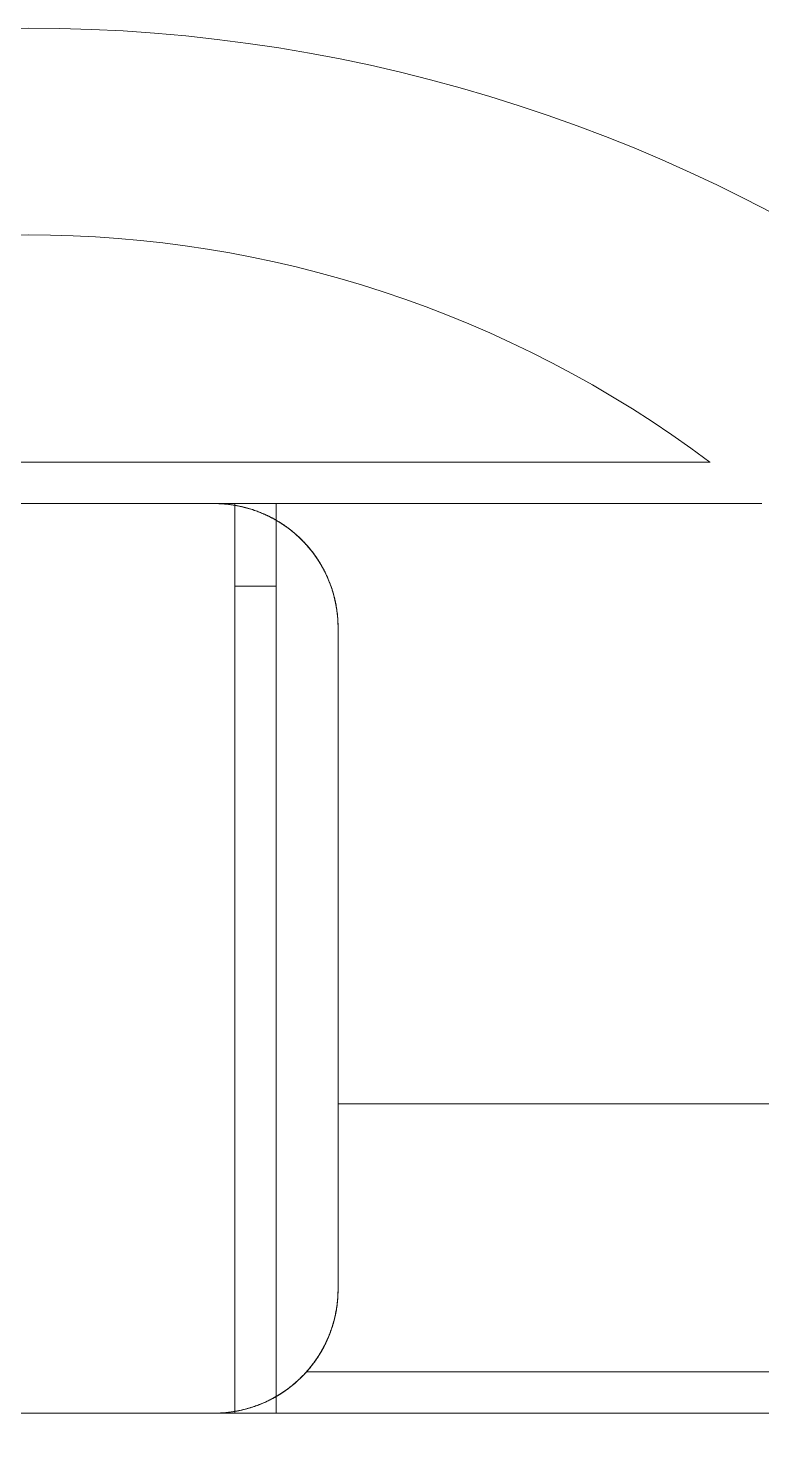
# Paper-space layout 'Presentación1' of a CAD drawing. Header units: millimetres. Extents: x 455 to 3402, y 15 to 1454.
# Drawn here: x 3377.33 to 3389.17, y 1348.95 to 1371.63 of the extents above; entities that cross this region are included whole.
import ezdxf

# ---------------------------------------------------------------- set-up
doc = ezdxf.new("R2010")
doc.units = ezdxf.units.MM

psp = doc.layouts.new('Presentación1')

# ---------------------------------------------------------------- linework, layer by layer
at = {"color": 7, "linetype": 'Continuous', "lineweight": 15}
for p, q in [((3388.33, 1364.629, -679.023), (3366.33, 1364.629, -679.023)), ((3388.33, 1364.629, -679.023), (3366.33, 1364.629, -679.023)), ((3365.493, 1363.962, -679.023), (3380.663, 1363.962, -679.023)), ((3380.33, 1363.962, -679.023), (3374.33, 1363.962, -679.023)), ((3374.33, 1363.962, -679.023), (3380.33, 1363.962, -679.023)), ((3389.167, 1363.962, -679.023), (3380.33, 1363.962, -679.023)), ((3389.167, 1363.962, -679.023), (3380.33, 1363.962, -679.023)), ((3389.167, 1363.962, -679.023), (3380.663, 1363.962, -679.023)), ((3380.663, 1349.295, -679.023), (3380.663, 1363.962, -679.023)), ((3381.33, 1363.962, -679.023), (3389.167, 1363.962, -679.023)), ((3381.33, 1349.295, -679.023), (3381.33, 1363.962, -679.023)), ((3380.663, 1362.629, -679.023), (3380.663, 1349.295, -679.023)), ((3381.33, 1362.629, -679.023), (3380.663, 1362.629, -679.023)), ((3381.33, 1362.629, -679.023), (3381.33, 1349.295, -679.023)), ((3382.33, 1361.962, -679.023), (3382.33, 1351.295, -679.023)), ((3382.33, 1351.295, -679.023), (3382.33, 1361.962, -679.023)), ((3382.33, 1354.286, -679.023), (3382.33, 1361.962, -679.023)), ((3382.33, 1361.962, -679.023), (3382.33, 1354.286, -679.023)), ((3401.609, 1354.286, -679.023), (3382.33, 1354.286, -679.023)), ((3401.609, 1354.286, -679.023), (3382.33, 1354.286, -679.023)), ((3395.663, 1349.962, -679.023), (3381.821, 1349.962, -679.023)), ((3395.663, 1349.962, -679.023), (3381.821, 1349.962, -679.023)), ((3380.663, 1349.295, -679.023), (3359.03, 1349.295, -679.023)), ((3374.33, 1349.295, -679.023), (3380.33, 1349.295, -679.023)), ((3380.33, 1349.295, -679.023), (3374.33, 1349.295, -679.023)), ((3395.63, 1349.295, -679.023), (3380.33, 1349.295, -679.023)), ((3395.63, 1349.295, -679.023), (3380.33, 1349.295, -679.023)), ((3395.63, 1349.295, -679.023), (3380.663, 1349.295, -679.023)), ((3381.33, 1349.295, -679.023), (3380.663, 1349.295, -679.023)), ((3381.33, 1349.295, -679.023), (3395.63, 1349.295, -679.023))]:
    psp.add_line(p, q, dxfattribs=at)
for centre, radius, start, end in [((3377.33, 1345.962, -679.023), 25.667, 18.9246, 161.0754), ((3377.33, 1345.962, -679.023), 25.667, 18.9246, 161.0754), ((3377.33, 1349.962, -679.023), 18.333, 53.1301, 126.8699), ((3377.33, 1349.962, -679.023), 18.333, 53.1301, 126.8699), ((3388.997, 1349.962, -679.023), 13.333, 270, 18.9246), ((3388.997, 1349.962, -679.023), 13.333, 270, 18.9246)]:
    psp.add_arc(centre, radius, start, end, dxfattribs=at)
for points, knots in [([(3380.33, 1363.962, -679.023), (3380.355, 1363.962, -679.023), (3380.406, 1363.961, -679.023), (3380.483, 1363.957, -679.023), (3380.561, 1363.949, -679.023), (3380.64, 1363.939, -679.023), (3380.719, 1363.925, -679.023), (3380.797, 1363.907, -679.023), (3380.874, 1363.887, -679.023), (3380.949, 1363.865, -679.023), (3381.023, 1363.839, -679.023), (3381.097, 1363.81, -679.023), (3381.17, 1363.778, -679.023), (3381.252, 1363.738, -679.023), (3381.34, 1363.69, -679.023), (3381.434, 1363.631, -679.023), (3381.524, 1363.568, -679.023), (3381.609, 1363.501, -679.023), (3381.689, 1363.43, -679.023), (3381.764, 1363.357, -679.023), (3381.834, 1363.281, -679.023), (3381.9, 1363.202, -679.023), (3381.961, 1363.121, -679.023), (3382.017, 1363.037, -679.023), (3382.069, 1362.952, -679.023), (3382.116, 1362.864, -679.023), (3382.158, 1362.775, -679.023), (3382.196, 1362.684, -679.023), (3382.229, 1362.593, -679.023), (3382.257, 1362.499, -679.023), (3382.281, 1362.405, -679.023), (3382.3, 1362.313, -679.023), (3382.313, 1362.224, -679.023), (3382.323, 1362.137, -679.023), (3382.329, 1362.049, -679.023), (3382.33, 1361.991, -679.023), (3382.33, 1361.962, -679.023)], [0, 0, 0, 0, 0.021586, 0.043186, 0.064769, 0.086981, 0.109212, 0.131423, 0.153021, 0.174637, 0.196236, 0.218492, 0.240766, 0.263024, 0.294928, 0.326836, 0.359413, 0.391994, 0.424574, 0.457186, 0.489774, 0.523271, 0.556792, 0.590293, 0.624563, 0.658833, 0.693364, 0.727895, 0.763149, 0.798404, 0.833869, 0.869334, 0.90193, 0.934527, 0.967263, 1, 1, 1, 1]), ([(3382.33, 1361.962, -679.023), (3382.329, 1362.003, -679.023), (3382.328, 1362.085, -679.023), (3382.316, 1362.208, -679.023), (3382.297, 1362.331, -679.023), (3382.27, 1362.455, -679.023), (3382.234, 1362.58, -679.023), (3382.192, 1362.695, -679.023), (3382.147, 1362.8, -679.023), (3382.099, 1362.897, -679.023), (3382.045, 1362.993, -679.023), (3381.984, 1363.088, -679.023), (3381.916, 1363.182, -679.023), (3381.849, 1363.265, -679.023), (3381.783, 1363.337, -679.023), (3381.721, 1363.4, -679.023), (3381.655, 1363.461, -679.023), (3381.585, 1363.52, -679.023), (3381.51, 1363.578, -679.023), (3381.437, 1363.629, -679.023), (3381.366, 1363.673, -679.023), (3381.299, 1363.712, -679.023), (3381.229, 1363.749, -679.023), (3381.156, 1363.784, -679.023), (3381.081, 1363.817, -679.023), (3381.004, 1363.846, -679.023), (3380.927, 1363.872, -679.023), (3380.849, 1363.894, -679.023), (3380.769, 1363.914, -679.023), (3380.688, 1363.93, -679.023), (3380.605, 1363.944, -679.023), (3380.518, 1363.954, -679.023), (3380.426, 1363.961, -679.023), (3380.362, 1363.962, -679.023), (3380.33, 1363.962, -679.023)], [0, 0, 0, 0, 0.045994, 0.092011, 0.138003, 0.184962, 0.231949, 0.278904, 0.316391, 0.353896, 0.391379, 0.429726, 0.4681, 0.506439, 0.533991, 0.561557, 0.589107, 0.617333, 0.645579, 0.6738, 0.696095, 0.718403, 0.740695, 0.763599, 0.786523, 0.809425, 0.831746, 0.854087, 0.876408, 0.899482, 0.922578, 0.945653, 0.972763, 1, 1, 1, 1]), ([(3382.33, 1361.962, -679.023), (3382.329, 1361.994, -679.023), (3382.329, 1362.059, -679.023), (3382.321, 1362.156, -679.023), (3382.31, 1362.253, -679.023), (3382.293, 1362.35, -679.023), (3382.271, 1362.448, -679.023), (3382.244, 1362.547, -679.023), (3382.211, 1362.644, -679.023), (3382.172, 1362.742, -679.023), (3382.128, 1362.841, -679.023), (3382.077, 1362.938, -679.023), (3382.019, 1363.035, -679.023), (3381.955, 1363.131, -679.023), (3381.883, 1363.224, -679.023), (3381.811, 1363.308, -679.023), (3381.74, 1363.381, -679.023), (3381.673, 1363.445, -679.023), (3381.601, 1363.508, -679.023), (3381.524, 1363.568, -679.023), (3381.443, 1363.625, -679.023), (3381.363, 1363.676, -679.023), (3381.285, 1363.72, -679.023), (3381.21, 1363.759, -679.023), (3381.132, 1363.795, -679.023), (3381.051, 1363.828, -679.023), (3380.968, 1363.858, -679.023), (3380.882, 1363.885, -679.023), (3380.794, 1363.908, -679.023), (3380.704, 1363.928, -679.023), (3380.612, 1363.943, -679.023), (3380.519, 1363.954, -679.023), (3380.424, 1363.961, -679.023), (3380.361, 1363.962, -679.023), (3380.33, 1363.962, -679.023)], [0, 0, 0, 0, 0.035259, 0.070517, 0.105981, 0.141444, 0.17759, 0.213735, 0.250137, 0.286539, 0.324168, 0.361818, 0.399443, 0.438015, 0.476617, 0.515181, 0.544323, 0.573481, 0.602619, 0.632515, 0.662435, 0.692326, 0.716875, 0.74144, 0.765987, 0.791221, 0.816476, 0.841709, 0.867612, 0.893541, 0.919444, 0.946286, 0.973156, 1, 1, 1, 1]), ([(3380.33, 1363.962, -679.023), (3380.358, 1363.962, -679.023), (3380.414, 1363.961, -679.023), (3380.499, 1363.956, -679.023), (3380.584, 1363.947, -679.023), (3380.67, 1363.934, -679.023), (3380.756, 1363.917, -679.023), (3380.841, 1363.896, -679.023), (3380.923, 1363.873, -679.023), (3381.003, 1363.846, -679.023), (3381.083, 1363.816, -679.023), (3381.161, 1363.782, -679.023), (3381.238, 1363.745, -679.023), (3381.312, 1363.705, -679.023), (3381.384, 1363.663, -679.023), (3381.453, 1363.618, -679.023), (3381.52, 1363.57, -679.023), (3381.584, 1363.521, -679.023), (3381.647, 1363.468, -679.023), (3381.715, 1363.406, -679.023), (3381.788, 1363.333, -679.023), (3381.863, 1363.248, -679.023), (3381.933, 1363.16, -679.023), (3381.997, 1363.069, -679.023), (3382.056, 1362.974, -679.023), (3382.108, 1362.88, -679.023), (3382.153, 1362.786, -679.023), (3382.193, 1362.693, -679.023), (3382.227, 1362.599, -679.023), (3382.256, 1362.503, -679.023), (3382.281, 1362.405, -679.023), (3382.301, 1362.307, -679.023), (3382.316, 1362.207, -679.023), (3382.325, 1362.117, -679.023), (3382.329, 1362.035, -679.023), (3382.33, 1361.986, -679.023), (3382.33, 1361.962, -679.023)], [0, 0, 0, 0, 0.024002, 0.048022, 0.072023, 0.096756, 0.121512, 0.146245, 0.170247, 0.194269, 0.218272, 0.242956, 0.267658, 0.292344, 0.316806, 0.341284, 0.365748, 0.390723, 0.415712, 0.440689, 0.476963, 0.513272, 0.549553, 0.586864, 0.624201, 0.661515, 0.696555, 0.731595, 0.766897, 0.802199, 0.838259, 0.874319, 0.910613, 0.946907, 0.973443, 1, 1, 1, 1]), ([(3382.33, 1351.295, -679.023), (3382.33, 1351.376, -679.023), (3382.33, 1351.537, -679.023), (3382.33, 1351.778, -679.023), (3382.33, 1351.998, -679.023), (3382.33, 1352.198, -679.023), (3382.33, 1352.377, -679.023), (3382.33, 1352.556, -679.023), (3382.33, 1352.754, -679.023), (3382.33, 1352.973, -679.023), (3382.33, 1353.212, -679.023), (3382.33, 1353.441, -679.023), (3382.33, 1353.66, -679.023), (3382.33, 1353.87, -679.023), (3382.33, 1354.079, -679.023), (3382.33, 1354.217, -679.023), (3382.33, 1354.286, -679.023)], [0, 0, 0, 0, 0.079036, 0.158079, 0.237115, 0.29651, 0.355904, 0.415068, 0.474232, 0.554262, 0.634298, 0.714327, 0.785706, 0.857083, 0.928541, 1, 1, 1, 1]), ([(3382.33, 1354.286, -679.023), (3382.33, 1354.201, -679.023), (3382.33, 1354.031, -679.023), (3382.33, 1353.773, -679.023), (3382.33, 1353.513, -679.023), (3382.33, 1353.252, -679.023), (3382.33, 1352.989, -679.023), (3382.33, 1352.734, -679.023), (3382.33, 1352.488, -679.023), (3382.33, 1352.252, -679.023), (3382.33, 1352.014, -679.023), (3382.33, 1351.775, -679.023), (3382.33, 1351.536, -679.023), (3382.33, 1351.376, -679.023), (3382.33, 1351.295, -679.023)], [0, 0, 0, 0, 0.087976, 0.175962, 0.263938, 0.352253, 0.440578, 0.528894, 0.607289, 0.685691, 0.764086, 0.842722, 0.921364, 1, 1, 1, 1]), ([(3380.33, 1349.295, -679.023), (3380.367, 1349.296, -679.023), (3380.442, 1349.297, -679.023), (3380.553, 1349.307, -679.023), (3380.665, 1349.323, -679.023), (3380.776, 1349.345, -679.023), (3380.888, 1349.374, -679.023), (3380.996, 1349.409, -679.023), (3381.101, 1349.449, -679.023), (3381.203, 1349.495, -679.023), (3381.303, 1349.547, -679.023), (3381.401, 1349.605, -679.023), (3381.497, 1349.67, -679.023), (3381.587, 1349.739, -679.023), (3381.673, 1349.812, -679.023), (3381.754, 1349.889, -679.023), (3381.831, 1349.972, -679.023), (3381.904, 1350.06, -679.023), (3381.972, 1350.152, -679.023), (3382.035, 1350.247, -679.023), (3382.091, 1350.345, -679.023), (3382.141, 1350.445, -679.023), (3382.186, 1350.548, -679.023), (3382.226, 1350.655, -679.023), (3382.26, 1350.765, -679.023), (3382.286, 1350.874, -679.023), (3382.306, 1350.98, -679.023), (3382.32, 1351.084, -679.023), (3382.328, 1351.19, -679.023), (3382.329, 1351.26, -679.023), (3382.33, 1351.295, -679.023)], [0, 0, 0, 0, 0.035566, 0.071159, 0.106726, 0.143325, 0.179955, 0.216554, 0.25212, 0.287713, 0.323279, 0.359877, 0.396505, 0.433104, 0.468676, 0.504276, 0.539849, 0.576457, 0.613095, 0.649703, 0.685242, 0.720808, 0.756348, 0.792922, 0.829527, 0.866101, 0.899392, 0.932682, 0.966341, 1, 1, 1, 1]), ([(3382.33, 1351.295, -679.023), (3382.329, 1351.258, -679.023), (3382.328, 1351.184, -679.023), (3382.318, 1351.073, -679.023), (3382.303, 1350.961, -679.023), (3382.281, 1350.85, -679.023), (3382.252, 1350.739, -679.023), (3382.217, 1350.63, -679.023), (3382.177, 1350.525, -679.023), (3382.131, 1350.424, -679.023), (3382.079, 1350.324, -679.023), (3382.021, 1350.226, -679.023), (3381.957, 1350.131, -679.023), (3381.889, 1350.04, -679.023), (3381.815, 1349.955, -679.023), (3381.738, 1349.874, -679.023), (3381.656, 1349.797, -679.023), (3381.569, 1349.724, -679.023), (3381.477, 1349.656, -679.023), (3381.382, 1349.593, -679.023), (3381.284, 1349.537, -679.023), (3381.185, 1349.486, -679.023), (3381.081, 1349.441, -679.023), (3380.975, 1349.401, -679.023), (3380.865, 1349.367, -679.023), (3380.756, 1349.34, -679.023), (3380.649, 1349.32, -679.023), (3380.544, 1349.306, -679.023), (3380.437, 1349.297, -679.023), (3380.366, 1349.296, -679.023), (3380.33, 1349.295, -679.023)], [0, 0, 0, 0, 0.035444, 0.070916, 0.10636, 0.142836, 0.179341, 0.215817, 0.25126, 0.286731, 0.322174, 0.358643, 0.395142, 0.431612, 0.467117, 0.502651, 0.538156, 0.574691, 0.611255, 0.647789, 0.683343, 0.718924, 0.754477, 0.791062, 0.827677, 0.864261, 0.898006, 0.93175, 0.965875, 1, 1, 1, 1]), ([(3382.33, 1351.295, -679.023), (3382.33, 1351.268, -679.023), (3382.329, 1351.213, -679.023), (3382.324, 1351.13, -679.023), (3382.315, 1351.047, -679.023), (3382.303, 1350.964, -679.023), (3382.287, 1350.881, -679.023), (3382.268, 1350.798, -679.023), (3382.245, 1350.716, -679.023), (3382.218, 1350.635, -679.023), (3382.189, 1350.557, -679.023), (3382.157, 1350.481, -679.023), (3382.122, 1350.406, -679.023), (3382.083, 1350.332, -679.023), (3382.041, 1350.26, -679.023), (3381.996, 1350.188, -679.023), (3381.948, 1350.118, -679.023), (3381.89, 1350.042, -679.023), (3381.846, 1349.991, -679.023), (3381.821, 1349.962, -679.023)], [0, 0, 0, 0, 0.056477, 0.112955, 0.169831, 0.226708, 0.284837, 0.342965, 0.401523, 0.46008, 0.516555, 0.573031, 0.629893, 0.686754, 0.744824, 0.802895, 0.861378, 0.919862, 1, 1, 1, 1]), ([(3381.821, 1349.962, -679.023), (3381.839, 1349.983, -679.023), (3381.875, 1350.025, -679.023), (3381.926, 1350.09, -679.023), (3381.975, 1350.158, -679.023), (3382.022, 1350.228, -679.023), (3382.066, 1350.3, -679.023), (3382.107, 1350.376, -679.023), (3382.144, 1350.453, -679.023), (3382.179, 1350.531, -679.023), (3382.209, 1350.61, -679.023), (3382.236, 1350.689, -679.023), (3382.26, 1350.769, -679.023), (3382.281, 1350.851, -679.023), (3382.298, 1350.935, -679.023), (3382.312, 1351.02, -679.023), (3382.322, 1351.106, -679.023), (3382.329, 1351.198, -679.023), (3382.329, 1351.261, -679.023), (3382.33, 1351.295, -679.023)], [0, 0, 0, 0, 0.057085, 0.114171, 0.171645, 0.229121, 0.287832, 0.346544, 0.405686, 0.464828, 0.521916, 0.579003, 0.636493, 0.693984, 0.752755, 0.811525, 0.870743, 0.929961, 1, 1, 1, 1]), ([(3381.821, 1349.962, -679.023), (3381.802, 1349.942, -679.023), (3381.764, 1349.9, -679.023), (3381.704, 1349.841, -679.023), (3381.641, 1349.785, -679.023), (3381.576, 1349.73, -679.023), (3381.508, 1349.678, -679.023), (3381.436, 1349.629, -679.023), (3381.363, 1349.582, -679.023), (3381.288, 1349.539, -679.023), (3381.213, 1349.5, -679.023), (3381.136, 1349.465, -679.023), (3381.059, 1349.432, -679.023), (3380.979, 1349.403, -679.023), (3380.897, 1349.377, -679.023), (3380.813, 1349.354, -679.023), (3380.729, 1349.335, -679.023), (3380.646, 1349.32, -679.023), (3380.565, 1349.309, -679.023), (3380.487, 1349.301, -679.023), (3380.409, 1349.296, -679.023), (3380.356, 1349.296, -679.023), (3380.33, 1349.295, -679.023)], [0, 0, 0, 0, 0.049924, 0.099848, 0.15012, 0.200391, 0.251755, 0.30312, 0.354863, 0.406607, 0.456531, 0.506455, 0.556727, 0.606999, 0.658364, 0.709731, 0.761475, 0.813219, 0.859739, 0.906434, 0.953129, 1, 1, 1, 1]), ([(3380.33, 1349.295, -679.023), (3380.358, 1349.296, -679.023), (3380.414, 1349.297, -679.023), (3380.498, 1349.302, -679.023), (3380.582, 1349.311, -679.023), (3380.666, 1349.323, -679.023), (3380.75, 1349.34, -679.023), (3380.835, 1349.36, -679.023), (3380.918, 1349.383, -679.023), (3381, 1349.41, -679.023), (3381.079, 1349.441, -679.023), (3381.157, 1349.474, -679.023), (3381.233, 1349.51, -679.023), (3381.308, 1349.55, -679.023), (3381.382, 1349.594, -679.023), (3381.455, 1349.641, -679.023), (3381.525, 1349.691, -679.023), (3381.592, 1349.743, -679.023), (3381.654, 1349.796, -679.023), (3381.712, 1349.849, -679.023), (3381.768, 1349.904, -679.023), (3381.803, 1349.943, -679.023), (3381.821, 1349.962, -679.023)], [0, 0, 0, 0, 0.049925, 0.099851, 0.150123, 0.200395, 0.251761, 0.303127, 0.35487, 0.406614, 0.456539, 0.506465, 0.556738, 0.607012, 0.658379, 0.709748, 0.761494, 0.81324, 0.859755, 0.906445, 0.953134, 1, 1, 1, 1])]:
    psp.add_open_spline(points, degree=3, knots=knots, dxfattribs=at)

doc.saveas('drawing.dxf')
